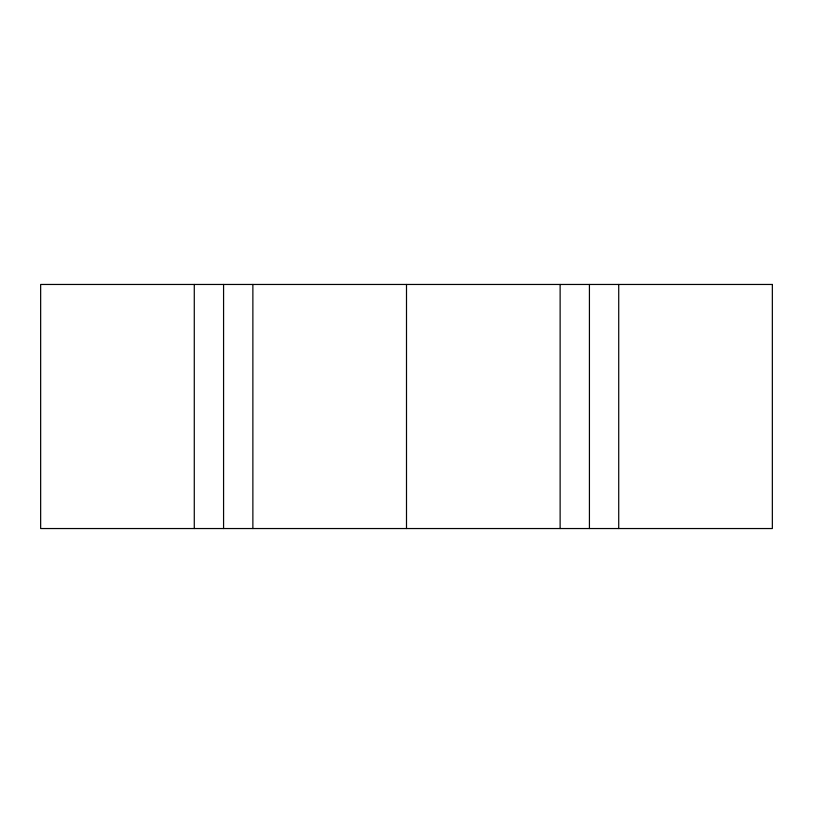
<?xml version="1.0" encoding="UTF-8"?>
<svg xmlns="http://www.w3.org/2000/svg" width="813" height="813" viewBox="0 0 813 813"><rect width="100%" height="100%" fill="white"/><g stroke="black" fill="none" stroke-linecap="round" stroke-linejoin="round"><path stroke-width="1.22" d="M618.723 284.459L618.723 528.541M589.425 284.459L589.425 528.541M560.127 284.459L560.127 528.541M406.5 284.459L406.5 528.541M252.873 284.459L252.873 528.541M223.575 284.459L223.575 528.541M194.277 284.459L194.277 528.541M772.35 284.459L40.65 284.459L40.65 528.541L772.35 528.541L772.35 284.459"/></g></svg>
